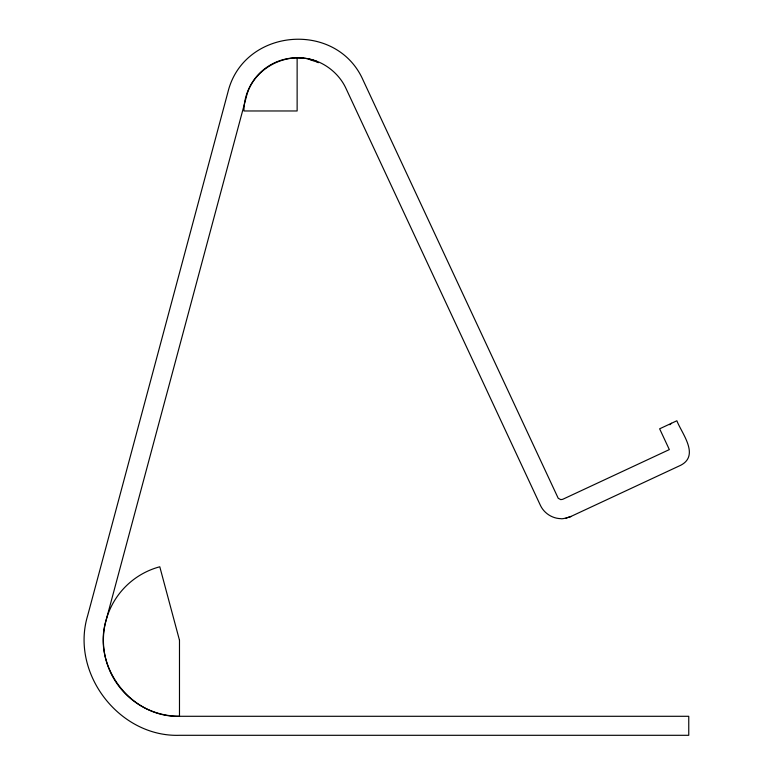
<?xml version="1.0" encoding="UTF-8"?>
<svg xmlns="http://www.w3.org/2000/svg" width="774" height="774" viewBox="0 0 774 774"><rect width="100%" height="100%" fill="white"/><g stroke="black" fill="none" stroke-linecap="round" stroke-linejoin="round"><path stroke-width="1.16" d="M301.154 58.031C319.701 58.447 338.044 71.169 345.949 88.362L540.465 505.49C544.151 513.259 552.249 518.493 560.85 518.657C563.211 519.664 579.3 513.588 565.939 518.154M669.82 424.752L671.542 423.252M570.68 516.577L680.81 465.222C699.919 455.18 681.691 433.314 676.863 420.766L659.632 428.806L669.326 449.597L562.746 499.298L560.802 499.636L558.228 498.292L363.18 80.332C336.719 19.882 243.481 28.038 227.924 92.164L87.656 615.64C70.163 673.264 119.283 737.274 179.481 735.3L688.754 735.3L688.754 716.289L179.481 716.289C131.319 717.817 92.077 666.675 106.019 620.554L246.287 97.079C253.311 67.057 289.147 49.681 316.934 61.63L310.509 59.511M297.129 57.789L297.129 110.972L243.936 110.972A53.183 53.183 0 0 1 297.129 57.789L302.992 58.137M308.768 59.182L313.576 60.894M315.415 61.378L318.366 62.684M179.481 640.243L159.792 566.781A76.045 76.045 0 0 0 179.481 716.289L179.481 640.243"/></g></svg>
